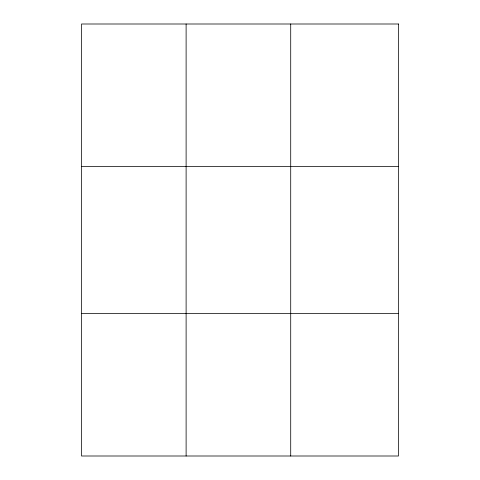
<?xml version="1.0" encoding="UTF-8"?>
<svg xmlns="http://www.w3.org/2000/svg" width="480" height="480" viewBox="0 0 480 480"><rect width="100%" height="100%" fill="white"/><g stroke="black" fill="none" stroke-linecap="round" stroke-linejoin="round"><path stroke-width="0.72" d="M186.114 456L186.114 24M290.712 456L290.712 24M81.516 166.56L398.484 166.56M81.516 313.44L398.484 313.44M398.484 24L398.484 456L81.516 456L81.516 24L398.484 24"/></g></svg>
